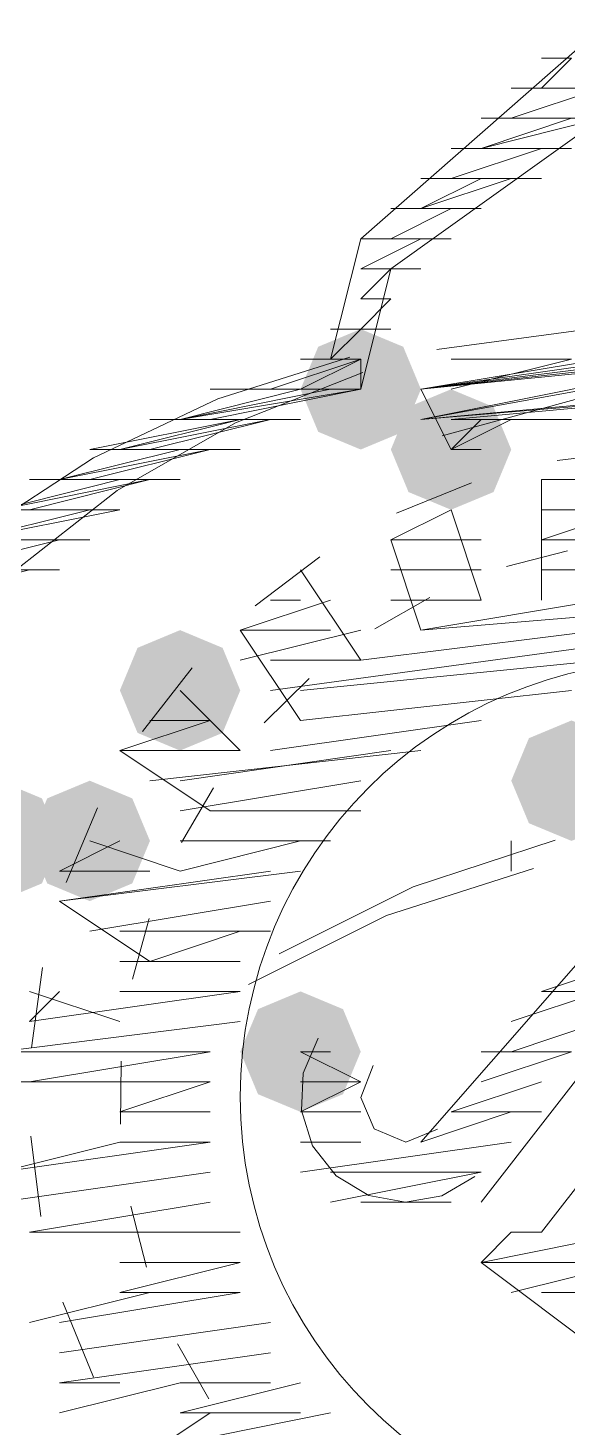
# Model space of a CAD drawing. Header units: millimetres. Extents: x 29 to 95071, y 20 to 67221.
# Drawn here: x 89172.3 to 89261.2, y 12031.9 to 12262.4 of the extents above; entities that cross this region are included whole.
import ezdxf

# ---------------------------------------------------------------- set-up
doc = ezdxf.new("R2010")
doc.units = ezdxf.units.MM

msp = doc.modelspace()

# ---------------------------------------------------------------- hatches: boundary and pattern name
h = msp.add_hatch(color=7)
h.dxf.hatch_style = 2
h.paths.add_polyline_path([(89227.04, 12193.02), (89220.04, 12195.94), (89217.13, 12202.94), (89220.04, 12209.94), (89227.04, 12212.85), (89234.04, 12209.94), (89236.95, 12202.94), (89234.04, 12195.94)])
h = msp.add_hatch(color=7)
h.dxf.hatch_style = 2
h.paths.add_polyline_path([(89241.91, 12183.11), (89234.91, 12186.02), (89232, 12193.02), (89234.91, 12200.03), (89241.91, 12202.94), (89248.91, 12200.03), (89251.82, 12193.02), (89248.91, 12186.02)])
h = msp.add_hatch(color=7)
h.dxf.hatch_style = 2
h.paths.add_polyline_path([(89241.91, 12183.11), (89234.91, 12186.02), (89232, 12193.02), (89234.91, 12200.03), (89241.91, 12202.94), (89248.91, 12200.03), (89251.82, 12193.02), (89248.91, 12186.02)])
h = msp.add_hatch(color=7)
h.dxf.hatch_style = 2
h.paths.add_polyline_path([(89241.91, 12183.11), (89234.91, 12186.02), (89232, 12193.02), (89234.91, 12200.03), (89241.91, 12202.94), (89248.91, 12200.03), (89251.82, 12193.02), (89248.91, 12186.02)])
h = msp.add_hatch(color=7)
h.dxf.hatch_style = 2
h.paths.add_polyline_path([(89241.91, 12183.11), (89234.91, 12186.02), (89232, 12193.02), (89234.91, 12200.03), (89241.91, 12202.94), (89248.91, 12200.03), (89251.82, 12193.02), (89248.91, 12186.02)])
h = msp.add_hatch(color=7)
h.dxf.hatch_style = 2
h.paths.add_polyline_path([(89241.91, 12183.11), (89234.91, 12186.02), (89232, 12193.02), (89234.91, 12200.03), (89241.91, 12202.94), (89248.91, 12200.03), (89251.82, 12193.02), (89248.91, 12186.02)])
h = msp.add_hatch(color=7)
h.dxf.hatch_style = 2
h.paths.add_polyline_path([(89241.91, 12183.11), (89234.91, 12186.02), (89232, 12193.02), (89234.91, 12200.03), (89241.91, 12202.94), (89248.91, 12200.03), (89251.82, 12193.02), (89248.91, 12186.02)])
h = msp.add_hatch(color=7)
h.dxf.hatch_style = 2
h.paths.add_polyline_path([(89241.91, 12183.11), (89234.91, 12186.02), (89232, 12193.02), (89234.91, 12200.03), (89241.91, 12202.94), (89248.91, 12200.03), (89251.82, 12193.02), (89248.91, 12186.02)])
h = msp.add_hatch(color=7)
h.dxf.hatch_style = 2
h.paths.add_polyline_path([(89241.91, 12183.11), (89234.91, 12186.02), (89232, 12193.02), (89234.91, 12200.03), (89241.91, 12202.94), (89248.91, 12200.03), (89251.82, 12193.02), (89248.91, 12186.02)])
h = msp.add_hatch(color=7)
h.dxf.hatch_style = 2
h.paths.add_polyline_path([(89241.91, 12183.11), (89234.91, 12186.02), (89232, 12193.02), (89234.91, 12200.03), (89241.91, 12202.94), (89248.91, 12200.03), (89251.82, 12193.02), (89248.91, 12186.02)])
h = msp.add_hatch(color=7)
h.dxf.hatch_style = 2
h.paths.add_polyline_path([(89241.91, 12183.11), (89234.91, 12186.02), (89232, 12193.02), (89234.91, 12200.03), (89241.91, 12202.94), (89248.91, 12200.03), (89251.82, 12193.02), (89248.91, 12186.02)])
h = msp.add_hatch(color=7)
h.dxf.hatch_style = 2
h.paths.add_polyline_path([(89241.91, 12183.11), (89234.91, 12186.02), (89232, 12193.02), (89234.91, 12200.03), (89241.91, 12202.94), (89248.91, 12200.03), (89251.82, 12193.02), (89248.91, 12186.02)])
h = msp.add_hatch(color=7)
h.dxf.hatch_style = 2
h.paths.add_polyline_path([(89241.91, 12183.11), (89234.91, 12186.02), (89232, 12193.02), (89234.91, 12200.03), (89241.91, 12202.94), (89248.91, 12200.03), (89251.82, 12193.02), (89248.91, 12186.02)])
h = msp.add_hatch(color=7)
h.dxf.hatch_style = 2
h.paths.add_polyline_path([(89241.91, 12183.11), (89234.91, 12186.02), (89232, 12193.02), (89234.91, 12200.03), (89241.91, 12202.94), (89248.91, 12200.03), (89251.82, 12193.02), (89248.91, 12186.02)])
h = msp.add_hatch(color=7)
h.dxf.hatch_style = 2
h.paths.add_polyline_path([(89197.3, 12143.46), (89190.3, 12146.37), (89187.39, 12153.37), (89190.3, 12160.37), (89197.3, 12163.29), (89204.3, 12160.37), (89207.21, 12153.37), (89204.3, 12146.37)])
h = msp.add_hatch(color=7)
h.dxf.hatch_style = 2
h.paths.add_polyline_path([(89261.74, 12128.59), (89254.73, 12131.5), (89251.82, 12138.5), (89254.73, 12145.5), (89261.74, 12148.42), (89268.74, 12145.5), (89271.65, 12138.5), (89268.74, 12131.5)])
h = msp.add_hatch(color=7)
h.dxf.hatch_style = 2
h.paths.add_polyline_path([(89167.56, 12118.68), (89160.56, 12121.59), (89157.65, 12128.59), (89160.56, 12135.59), (89167.56, 12138.5), (89174.56, 12135.59), (89177.47, 12128.59), (89174.56, 12121.59)])
h = msp.add_hatch(color=7)
h.dxf.hatch_style = 2
h.paths.add_polyline_path([(89182.43, 12118.68), (89175.43, 12121.59), (89172.52, 12128.59), (89175.43, 12135.59), (89182.43, 12138.5), (89189.43, 12135.59), (89192.34, 12128.59), (89189.43, 12121.59)])
h = msp.add_hatch(color=7)
h.dxf.hatch_style = 2
h.paths.add_polyline_path([(89217.13, 12083.98), (89210.13, 12086.89), (89207.21, 12093.89), (89210.13, 12100.89), (89217.13, 12103.81), (89224.13, 12100.89), (89227.04, 12093.89), (89224.13, 12086.89)])

# ---------------------------------------------------------------- linework, layer by layer
at = {"color": 7, "lineweight": 0}
for points in [[(89227.04, 12227.72), (89266.69, 12262.42)], [(89261.74, 12257.46), (89256.78, 12257.46), (89261.74, 12257.46), (89256.78, 12257.46), (89261.74, 12257.46), (89256.78, 12257.46), (89261.74, 12257.46), (89256.78, 12257.46), (89261.74, 12257.46), (89256.78, 12257.46), (89261.74, 12257.46), (89256.78, 12257.46), (89261.74, 12257.46), (89256.78, 12252.5), (89261.74, 12257.46), (89256.78, 12252.5), (89261.74, 12257.46), (89256.78, 12252.5), (89261.74, 12257.46), (89256.78, 12252.5), (89261.74, 12257.46), (89256.78, 12252.5), (89261.74, 12252.5), (89256.78, 12252.5), (89261.74, 12252.5), (89256.78, 12252.5), (89261.74, 12252.5), (89256.78, 12252.5), (89261.74, 12252.5)], [(89256.78, 12252.5), (89266.69, 12252.5), (89256.78, 12252.5), (89266.69, 12252.5), (89256.78, 12252.5), (89266.69, 12252.5), (89256.78, 12252.5), (89266.69, 12252.5), (89256.78, 12252.5), (89266.69, 12252.5), (89256.78, 12252.5), (89266.69, 12252.5), (89256.78, 12252.5), (89266.69, 12252.5), (89256.78, 12252.5), (89266.69, 12252.5), (89256.78, 12252.5), (89266.69, 12252.5), (89256.78, 12252.5), (89266.69, 12252.5), (89251.82, 12252.5), (89266.69, 12252.5), (89251.82, 12252.5), (89266.69, 12252.5), (89251.82, 12252.5), (89266.69, 12252.5), (89251.82, 12252.5), (89266.69, 12252.5), (89251.82, 12252.5), (89266.69, 12252.5), (89251.82, 12252.5), (89266.69, 12252.5), (89251.82, 12252.5), (89266.69, 12252.5), (89251.82, 12252.5), (89266.69, 12252.5), (89251.82, 12247.55), (89266.69, 12252.5), (89251.82, 12247.55), (89266.69, 12252.5), (89251.82, 12247.55), (89266.69, 12252.5), (89251.82, 12247.55), (89266.69, 12252.5), (89251.82, 12247.55), (89266.69, 12252.5), (89251.82, 12247.55), (89266.69, 12252.5), (89251.82, 12247.55), (89266.69, 12252.5), (89251.82, 12247.55), (89266.69, 12252.5), (89251.82, 12247.55), (89266.69, 12252.5), (89251.82, 12247.55), (89266.69, 12252.5), (89251.82, 12247.55), (89266.69, 12247.55), (89251.82, 12247.55), (89266.69, 12247.55), (89251.82, 12247.55), (89266.69, 12247.55), (89251.82, 12247.55), (89266.69, 12247.55), (89251.82, 12247.55), (89266.69, 12247.55), (89251.82, 12247.55)], [(89266.69, 12247.55), (89232, 12222.76)], [(89266.69, 12247.55), (89246.87, 12242.59), (89261.74, 12247.55), (89246.87, 12242.59), (89261.74, 12247.55), (89246.87, 12242.59), (89261.74, 12247.55), (89246.87, 12242.59), (89261.74, 12247.55), (89246.87, 12242.59), (89261.74, 12247.55), (89246.87, 12242.59), (89261.74, 12247.55), (89246.87, 12242.59), (89261.74, 12247.55), (89246.87, 12242.59), (89261.74, 12247.55), (89246.87, 12242.59), (89261.74, 12247.55), (89246.87, 12242.59), (89261.74, 12247.55), (89246.87, 12242.59), (89261.74, 12242.59), (89246.87, 12242.59), (89261.74, 12242.59), (89246.87, 12242.59), (89261.74, 12242.59), (89246.87, 12242.59), (89261.74, 12242.59), (89241.91, 12242.59), (89261.74, 12242.59), (89241.91, 12242.59), (89261.74, 12242.59), (89241.91, 12242.59), (89261.74, 12242.59), (89241.91, 12242.59), (89261.74, 12242.59), (89241.91, 12242.59), (89261.74, 12242.59), (89241.91, 12242.59), (89256.78, 12242.59), (89241.91, 12242.59), (89256.78, 12242.59), (89241.91, 12242.59), (89256.78, 12242.59), (89241.91, 12242.59), (89256.78, 12242.59), (89241.91, 12242.59), (89256.78, 12242.59), (89241.91, 12242.59), (89256.78, 12242.59), (89241.91, 12242.59)], [(89236.95, 12237.63), (89251.82, 12237.63), (89236.95, 12237.63), (89251.82, 12237.63), (89236.95, 12237.63), (89251.82, 12237.63), (89236.95, 12237.63), (89251.82, 12237.63), (89236.95, 12237.63), (89251.82, 12237.63), (89236.95, 12237.63), (89251.82, 12237.63), (89236.95, 12237.63), (89251.82, 12237.63), (89236.95, 12237.63), (89251.82, 12237.63), (89236.95, 12237.63), (89251.82, 12237.63), (89236.95, 12237.63), (89251.82, 12237.63), (89236.95, 12237.63), (89251.82, 12237.63), (89236.95, 12237.63), (89251.82, 12237.63), (89236.95, 12237.63), (89251.82, 12237.63), (89236.95, 12237.63), (89256.78, 12237.63), (89241.91, 12237.63), (89256.78, 12237.63), (89241.91, 12237.63), (89256.78, 12237.63), (89241.91, 12237.63), (89256.78, 12242.59), (89241.91, 12237.63), (89256.78, 12242.59), (89241.91, 12237.63), (89256.78, 12242.59), (89241.91, 12237.63), (89256.78, 12242.59), (89241.91, 12237.63), (89256.78, 12242.59), (89241.91, 12237.63), (89256.78, 12242.59), (89241.91, 12237.63), (89256.78, 12242.59), (89241.91, 12237.63), (89256.78, 12242.59), (89241.91, 12237.63), (89256.78, 12242.59), (89241.91, 12237.63), (89256.78, 12242.59)], [(89236.95, 12232.68), (89246.87, 12232.68), (89236.95, 12232.68), (89246.87, 12232.68), (89236.95, 12232.68), (89251.82, 12237.63), (89236.95, 12232.68), (89251.82, 12237.63), (89236.95, 12232.68), (89251.82, 12237.63), (89236.95, 12232.68), (89251.82, 12237.63), (89236.95, 12232.68), (89251.82, 12237.63), (89236.95, 12232.68), (89251.82, 12237.63), (89236.95, 12232.68), (89246.87, 12237.63), (89236.95, 12232.68), (89246.87, 12237.63), (89236.95, 12232.68), (89246.87, 12237.63)], [(89232, 12232.68), (89246.87, 12232.68), (89232, 12232.68), (89246.87, 12232.68), (89232, 12232.68), (89246.87, 12232.68), (89232, 12232.68), (89246.87, 12232.68), (89232, 12232.68), (89246.87, 12232.68), (89232, 12232.68), (89246.87, 12232.68), (89232, 12232.68), (89246.87, 12232.68), (89232, 12232.68), (89246.87, 12232.68), (89232, 12232.68), (89246.87, 12232.68), (89232, 12232.68), (89246.87, 12232.68), (89232, 12232.68), (89246.87, 12232.68), (89232, 12232.68), (89246.87, 12232.68), (89232, 12232.68), (89246.87, 12232.68), (89232, 12232.68), (89246.87, 12232.68), (89232, 12232.68), (89246.87, 12232.68)], [(89222.08, 12207.89), (89227.04, 12227.72)], [(89227.04, 12222.76), (89232, 12222.76), (89227.04, 12222.76), (89232, 12222.76), (89227.04, 12222.76), (89232, 12222.76), (89227.04, 12222.76), (89232, 12222.76), (89227.04, 12222.76), (89232, 12222.76), (89227.04, 12222.76), (89232, 12222.76), (89227.04, 12222.76), (89232, 12222.76), (89227.04, 12222.76), (89232, 12222.76), (89227.04, 12222.76), (89232, 12222.76), (89227.04, 12222.76), (89232, 12222.76), (89227.04, 12222.76), (89232, 12222.76), (89227.04, 12222.76), (89232, 12222.76), (89227.04, 12222.76), (89232, 12222.76), (89227.04, 12222.76), (89232, 12222.76), (89227.04, 12222.76), (89232, 12222.76), (89227.04, 12222.76), (89232, 12222.76), (89227.04, 12222.76), (89232, 12222.76), (89227.04, 12222.76), (89232, 12222.76), (89227.04, 12222.76), (89236.95, 12222.76), (89227.04, 12222.76), (89236.95, 12222.76), (89227.04, 12222.76), (89236.95, 12222.76), (89227.04, 12222.76), (89236.95, 12222.76), (89227.04, 12222.76), (89236.95, 12222.76), (89227.04, 12222.76), (89236.95, 12227.72), (89227.04, 12222.76), (89236.95, 12227.72), (89227.04, 12222.76), (89236.95, 12227.72), (89227.04, 12222.76), (89236.95, 12227.72), (89227.04, 12222.76), (89236.95, 12227.72), (89227.04, 12222.76), (89236.95, 12227.72), (89227.04, 12227.72), (89236.95, 12227.72), (89227.04, 12227.72), (89236.95, 12227.72), (89227.04, 12227.72), (89236.95, 12227.72), (89227.04, 12227.72), (89236.95, 12227.72), (89227.04, 12227.72), (89236.95, 12227.72), (89227.04, 12227.72), (89236.95, 12227.72), (89227.04, 12227.72), (89236.95, 12227.72), (89227.04, 12227.72), (89236.95, 12227.72), (89227.04, 12227.72), (89241.91, 12227.72), (89227.04, 12227.72), (89241.91, 12227.72), (89227.04, 12227.72), (89241.91, 12227.72), (89227.04, 12227.72), (89241.91, 12227.72), (89227.04, 12227.72), (89241.91, 12227.72), (89227.04, 12227.72), (89241.91, 12227.72), (89227.04, 12227.72), (89241.91, 12227.72), (89227.04, 12227.72), (89241.91, 12227.72), (89227.04, 12227.72), (89241.91, 12227.72), (89227.04, 12227.72), (89241.91, 12227.72)], [(89232, 12222.76), (89227.04, 12202.94)], [(89227.04, 12212.85), (89232, 12217.81), (89227.04, 12212.85), (89232, 12217.81), (89227.04, 12212.85), (89232, 12217.81), (89227.04, 12212.85), (89232, 12217.81), (89227.04, 12212.85), (89232, 12212.85), (89227.04, 12212.85), (89232, 12212.85), (89222.08, 12212.85), (89232, 12212.85), (89222.08, 12212.85), (89232, 12212.85), (89222.08, 12212.85), (89232, 12212.85), (89222.08, 12212.85), (89232, 12212.85), (89222.08, 12212.85), (89232, 12212.85), (89222.08, 12212.85), (89232, 12212.85), (89222.08, 12212.85), (89232, 12212.85), (89222.08, 12212.85), (89232, 12212.85), (89222.08, 12212.85), (89232, 12212.85), (89222.08, 12212.85), (89232, 12212.85), (89222.08, 12212.85), (89227.04, 12212.85), (89222.08, 12212.85), (89227.04, 12212.85), (89222.08, 12212.85), (89227.04, 12212.85), (89222.08, 12212.85), (89227.04, 12212.85), (89222.08, 12212.85), (89227.04, 12212.85), (89222.08, 12212.85), (89227.04, 12212.85), (89222.08, 12212.85), (89227.04, 12212.85), (89222.08, 12212.85), (89227.04, 12212.85), (89222.08, 12212.85), (89227.04, 12212.85), (89222.08, 12212.85), (89227.04, 12212.85), (89222.08, 12212.85), (89227.04, 12212.85), (89222.08, 12212.85), (89227.04, 12212.85), (89222.08, 12212.85)], [(89222.08, 12207.89), (89227.04, 12212.85), (89222.08, 12207.89), (89227.04, 12212.85), (89222.08, 12207.89), (89227.04, 12212.85), (89222.08, 12207.89), (89227.04, 12212.85), (89222.08, 12207.89), (89227.04, 12207.89), (89222.08, 12207.89), (89227.04, 12207.89), (89222.08, 12207.89), (89227.04, 12207.89), (89222.08, 12207.89), (89227.04, 12207.89), (89222.08, 12207.89), (89227.04, 12207.89), (89222.08, 12207.89), (89227.04, 12207.89), (89222.08, 12207.89), (89227.04, 12207.89), (89222.08, 12207.89), (89227.04, 12207.89), (89222.08, 12207.89), (89227.04, 12207.89), (89222.08, 12207.89), (89227.04, 12207.89), (89222.08, 12207.89), (89227.04, 12207.89), (89222.08, 12207.89), (89227.04, 12207.89), (89222.08, 12207.89), (89227.04, 12207.89), (89222.08, 12207.89), (89227.04, 12207.89), (89222.08, 12207.89), (89227.04, 12207.89), (89222.08, 12207.89), (89227.04, 12207.89), (89222.08, 12207.89), (89227.04, 12207.89), (89222.08, 12207.89), (89227.04, 12207.89), (89222.08, 12207.89), (89227.04, 12207.89), (89227.04, 12202.94), (89227.04, 12207.89)], [(89333.73, 12195.89), (89311.45, 12205.86), (89287.91, 12211.51), (89263.74, 12212.74), (89239.56, 12209.47)], [(89225.27, 12208.22), (89203.54, 12201.37), (89183.04, 12191.65), (89164.05, 12179.24), (89146.86, 12164.27)], [(89212.17, 12202.94), (89227.04, 12202.94), (89212.17, 12202.94), (89227.04, 12202.94), (89212.17, 12202.94), (89227.04, 12207.89), (89212.17, 12202.94), (89227.04, 12207.89), (89212.17, 12202.94), (89227.04, 12207.89), (89212.17, 12202.94), (89227.04, 12207.89)], [(89217.13, 12207.89), (89227.04, 12207.89), (89217.13, 12207.89), (89227.04, 12207.89), (89217.13, 12202.94), (89227.04, 12207.89), (89217.13, 12202.94), (89227.04, 12207.89), (89217.13, 12202.94)], [(89271.65, 12207.89), (89236.95, 12202.94), (89271.65, 12207.89), (89236.95, 12202.94), (89271.65, 12207.89), (89236.95, 12202.94), (89271.65, 12207.89), (89236.95, 12202.94), (89271.65, 12207.89), (89236.95, 12202.94), (89266.69, 12207.89), (89236.95, 12202.94), (89266.69, 12207.89), (89236.95, 12202.94), (89266.69, 12207.89), (89236.95, 12202.94), (89266.69, 12207.89)], [(89276.61, 12207.89), (89281.56, 12207.89), (89236.95, 12202.94), (89281.56, 12207.89), (89236.95, 12202.94), (89281.56, 12207.89), (89236.95, 12202.94), (89281.56, 12207.89), (89236.95, 12202.94), (89286.52, 12207.89), (89236.95, 12202.94), (89286.52, 12207.89), (89236.95, 12202.94), (89286.52, 12207.89), (89236.95, 12202.94), (89286.52, 12207.89), (89236.95, 12202.94), (89286.52, 12207.89), (89236.95, 12202.94), (89286.52, 12207.89), (89236.95, 12197.98), (89286.52, 12207.89), (89236.95, 12197.98), (89286.52, 12207.89)], [(89296.43, 12202.94), (89241.91, 12197.98), (89296.43, 12202.94), (89241.91, 12197.98), (89296.43, 12202.94), (89241.91, 12197.98), (89296.43, 12202.94), (89241.91, 12197.98), (89296.43, 12202.94), (89236.95, 12197.98), (89296.43, 12202.94), (89236.95, 12197.98), (89296.43, 12202.94), (89236.95, 12197.98), (89296.43, 12202.94), (89236.95, 12197.98), (89296.43, 12202.94), (89236.95, 12197.98), (89296.43, 12202.94), (89236.95, 12197.98), (89296.43, 12202.94), (89236.95, 12197.98), (89291.48, 12202.94), (89236.95, 12197.98), (89291.48, 12207.89), (89236.95, 12197.98), (89291.48, 12207.89), (89236.95, 12197.98), (89291.48, 12207.89), (89236.95, 12197.98), (89291.48, 12207.89), (89236.95, 12197.98), (89291.48, 12207.89), (89236.95, 12197.98), (89291.48, 12207.89), (89236.95, 12197.98), (89291.48, 12207.89), (89236.95, 12197.98), (89291.48, 12207.89), (89236.95, 12197.98), (89291.48, 12207.89)], [(89241.91, 12202.94), (89261.74, 12207.89), (89241.91, 12202.94), (89261.74, 12207.89)], [(89227.37, 12205.69), (89206.42, 12197.41), (89186.97, 12186.26), (89169.32, 12172.44), (89153.75, 12156.15)], [(89222.08, 12202.94), (89197.3, 12197.98), (89222.08, 12202.94), (89197.3, 12197.98), (89222.08, 12202.94), (89197.3, 12197.98), (89222.08, 12202.94), (89197.3, 12197.98), (89222.08, 12202.94), (89197.3, 12197.98), (89222.08, 12202.94), (89197.3, 12197.98), (89222.08, 12202.94), (89197.3, 12197.98), (89227.04, 12202.94), (89197.3, 12197.98), (89227.04, 12202.94)], [(89197.3, 12197.98), (89217.13, 12202.94)], [(89207.21, 12202.94), (89227.04, 12202.94), (89207.21, 12202.94), (89227.04, 12202.94), (89207.21, 12202.94), (89227.04, 12202.94), (89207.21, 12202.94), (89227.04, 12202.94), (89207.21, 12202.94), (89227.04, 12202.94), (89207.21, 12202.94), (89227.04, 12202.94), (89207.21, 12202.94), (89227.04, 12202.94), (89202.26, 12202.94), (89227.04, 12202.94), (89202.26, 12202.94), (89227.04, 12202.94), (89202.26, 12202.94), (89227.04, 12202.94), (89202.26, 12202.94), (89227.04, 12202.94), (89202.26, 12197.98), (89227.04, 12202.94), (89202.26, 12197.98), (89227.04, 12202.94), (89202.26, 12197.98), (89227.04, 12202.94), (89202.26, 12197.98)], [(89236.95, 12202.94), (89241.91, 12193.02)], [(89336.14, 12185.41), (89313.72, 12196.85), (89289.54, 12202.4), (89264.73, 12201.92), (89240.44, 12195.3)], [(89261.74, 12197.98), (89241.91, 12197.98), (89296.43, 12202.94), (89301.39, 12202.94), (89296.43, 12202.94), (89241.91, 12197.98), (89296.43, 12202.94), (89301.39, 12202.94), (89296.43, 12202.94)], [(89207.21, 12197.98), (89182.43, 12193.02), (89207.21, 12193.02), (89182.43, 12193.02), (89207.21, 12193.02), (89182.43, 12193.02), (89207.21, 12193.02), (89182.43, 12193.02), (89207.21, 12193.02), (89182.43, 12193.02), (89207.21, 12193.02)], [(89187.39, 12193.02), (89207.21, 12197.98), (89187.39, 12193.02), (89207.21, 12197.98), (89187.39, 12193.02), (89207.21, 12197.98), (89187.39, 12193.02), (89207.21, 12197.98), (89187.39, 12193.02), (89207.21, 12197.98), (89187.39, 12193.02), (89212.17, 12197.98), (89187.39, 12193.02), (89212.17, 12197.98), (89187.39, 12193.02), (89212.17, 12197.98), (89187.39, 12193.02), (89212.17, 12197.98), (89187.39, 12193.02), (89212.17, 12197.98), (89187.39, 12193.02), (89212.17, 12197.98)], [(89192.34, 12197.98), (89217.13, 12197.98), (89192.34, 12197.98), (89217.13, 12197.98), (89192.34, 12197.98), (89217.13, 12197.98), (89192.34, 12197.98), (89217.13, 12197.98), (89192.34, 12197.98), (89217.13, 12197.98), (89192.34, 12197.98), (89217.13, 12197.98), (89192.34, 12197.98), (89217.13, 12197.98), (89192.34, 12197.98), (89212.17, 12197.98), (89192.34, 12197.98), (89212.17, 12197.98), (89192.34, 12193.02), (89212.17, 12197.98), (89192.34, 12193.02)], [(89241.91, 12197.98), (89261.74, 12197.98)], [(89241.91, 12197.98), (89261.74, 12197.98)], [(89241.91, 12197.98), (89256.78, 12197.98)], [(89241.91, 12197.98), (89256.78, 12197.98)], [(89241.91, 12197.98), (89256.78, 12197.98)], [(89241.91, 12197.98), (89256.78, 12197.98)], [(89241.91, 12197.98), (89256.78, 12197.98)], [(89241.91, 12197.98), (89251.82, 12197.98)], [(89241.91, 12197.98), (89251.82, 12197.98)], [(89241.91, 12197.98), (89251.82, 12197.98)], [(89241.91, 12197.98), (89251.82, 12197.98)], [(89241.91, 12193.02), (89251.82, 12197.98)], [(89241.91, 12193.02), (89251.82, 12197.98)], [(89241.91, 12193.02), (89251.82, 12197.98)], [(89241.91, 12193.02), (89251.82, 12197.98)], [(89241.91, 12193.02), (89251.82, 12197.98)], [(89241.91, 12193.02), (89246.87, 12197.98)], [(89241.91, 12193.02), (89246.87, 12197.98)], [(89241.91, 12193.02), (89246.87, 12197.98)], [(89241.91, 12193.02), (89246.87, 12197.98)], [(89241.91, 12193.02), (89246.87, 12197.98)], [(89241.91, 12193.02), (89246.87, 12197.98)], [(89177.47, 12188.07), (89197.3, 12193.02), (89177.47, 12188.07), (89197.3, 12193.02), (89177.47, 12188.07), (89197.3, 12193.02), (89177.47, 12188.07), (89197.3, 12193.02), (89177.47, 12188.07), (89197.3, 12193.02), (89177.47, 12188.07), (89197.3, 12193.02), (89177.47, 12188.07), (89197.3, 12188.07), (89177.47, 12188.07), (89197.3, 12188.07), (89177.47, 12188.07), (89197.3, 12188.07), (89177.47, 12188.07), (89197.3, 12188.07), (89172.52, 12188.07), (89197.3, 12188.07), (89172.52, 12188.07), (89197.3, 12188.07), (89172.52, 12188.07), (89197.3, 12188.07)], [(89182.43, 12193.02), (89202.26, 12193.02), (89182.43, 12193.02), (89202.26, 12193.02), (89182.43, 12193.02), (89202.26, 12193.02), (89182.43, 12193.02), (89202.26, 12193.02), (89182.43, 12193.02), (89202.26, 12193.02), (89182.43, 12193.02), (89202.26, 12193.02), (89182.43, 12188.07), (89202.26, 12193.02), (89182.43, 12188.07), (89202.26, 12193.02), (89177.47, 12188.07), (89202.26, 12193.02), (89177.47, 12188.07), (89202.26, 12193.02), (89177.47, 12188.07), (89202.26, 12193.02), (89177.47, 12188.07), (89202.26, 12193.02)], [(89241.91, 12193.02), (89246.87, 12193.02)], [(89241.91, 12193.02), (89246.87, 12193.02)], [(89241.91, 12193.02), (89246.87, 12193.02)], [(89241.91, 12193.02), (89246.87, 12193.02)], [(89241.91, 12193.02), (89246.87, 12193.02)], [(89241.91, 12193.02), (89246.87, 12193.02)], [(89272.6, 12192.83), (89259.39, 12191.19)], [(89172.52, 12188.07), (89192.34, 12188.07), (89172.52, 12188.07), (89192.34, 12188.07), (89172.52, 12188.07), (89192.34, 12188.07), (89172.52, 12188.07), (89192.34, 12188.07), (89172.52, 12188.07), (89192.34, 12188.07), (89172.52, 12183.11), (89192.34, 12188.07), (89172.52, 12183.11), (89192.34, 12188.07), (89172.52, 12183.11), (89192.34, 12188.07), (89172.52, 12183.11), (89192.34, 12188.07), (89172.52, 12183.11), (89192.34, 12188.07), (89172.52, 12183.11), (89192.34, 12188.07), (89172.52, 12183.11), (89192.34, 12188.07), (89167.56, 12183.11), (89192.34, 12188.07), (89167.56, 12183.11), (89192.34, 12188.07), (89167.56, 12183.11), (89187.39, 12188.07), (89167.56, 12183.11), (89187.39, 12188.07), (89167.56, 12183.11), (89187.39, 12188.07)], [(89256.78, 12188.07), (89271.65, 12188.07)], [(89256.78, 12168.24), (89256.78, 12188.07)], [(89245.3, 12187.53), (89232.95, 12182.52)], [(89162.6, 12178.15), (89187.39, 12183.11), (89162.6, 12178.15), (89182.43, 12183.11), (89162.6, 12178.15), (89182.43, 12183.11), (89162.6, 12178.15), (89182.43, 12183.11), (89162.6, 12178.15), (89182.43, 12183.11), (89162.6, 12178.15), (89182.43, 12183.11), (89162.6, 12178.15), (89182.43, 12183.11), (89162.6, 12178.15), (89182.43, 12183.11), (89162.6, 12178.15), (89182.43, 12183.11), (89162.6, 12178.15), (89182.43, 12183.11), (89162.6, 12178.15), (89182.43, 12183.11), (89162.6, 12178.15), (89182.43, 12183.11), (89162.6, 12178.15), (89182.43, 12178.15), (89162.6, 12178.15), (89182.43, 12178.15), (89162.6, 12178.15), (89182.43, 12178.15), (89162.6, 12178.15), (89182.43, 12178.15), (89162.6, 12178.15), (89182.43, 12178.15), (89162.6, 12178.15), (89182.43, 12178.15), (89157.65, 12178.15), (89182.43, 12178.15)], [(89167.56, 12183.11), (89187.39, 12183.11), (89167.56, 12183.11), (89187.39, 12183.11), (89167.56, 12183.11), (89187.39, 12183.11), (89167.56, 12183.11), (89187.39, 12183.11), (89167.56, 12183.11), (89187.39, 12183.11), (89167.56, 12183.11), (89187.39, 12183.11), (89167.56, 12183.11), (89187.39, 12183.11), (89167.56, 12183.11), (89187.39, 12183.11), (89167.56, 12183.11), (89187.39, 12183.11), (89167.56, 12183.11), (89187.39, 12183.11), (89167.56, 12183.11), (89187.39, 12183.11), (89167.56, 12183.11), (89187.39, 12183.11), (89162.6, 12183.11)], [(89232, 12178.15), (89241.91, 12183.11)], [(89246.87, 12168.24), (89241.91, 12183.11)], [(89256.78, 12183.11), (89271.65, 12183.11)], [(89256.78, 12178.15), (89271.65, 12183.11)], [(89232, 12178.15), (89246.87, 12178.15)], [(89236.95, 12163.29), (89232, 12178.15)], [(89261.09, 12176.37), (89251.02, 12173.76)], [(89256.78, 12178.15), (89271.65, 12178.15)], [(89220.29, 12175.34), (89209.66, 12167.3)], [(89152.69, 12168.24), (89172.52, 12173.2), (89152.69, 12168.24), (89172.52, 12173.2), (89152.69, 12168.24), (89172.52, 12173.2), (89152.69, 12168.24), (89172.52, 12173.2), (89152.69, 12168.24), (89172.52, 12173.2), (89152.69, 12168.24), (89172.52, 12173.2), (89152.69, 12168.24), (89172.52, 12173.2), (89152.69, 12168.24), (89172.52, 12173.2), (89152.69, 12168.24), (89172.52, 12173.2), (89152.69, 12168.24)], [(89227.04, 12158.33), (89217.13, 12173.2)], [(89232, 12173.2), (89246.87, 12173.2)], [(89232, 12173.2), (89246.87, 12173.2)], [(89236.95, 12163.29), (89296.43, 12173.2)], [(89256.78, 12173.2), (89271.65, 12173.2)], [(89256.78, 12173.2), (89271.65, 12173.2)], [(89207.21, 12163.29), (89222.08, 12168.24)], [(89212.17, 12168.24), (89217.13, 12168.24)], [(89212.17, 12158.33), (89227.04, 12158.33), (89306.34, 12168.24), (89321.21, 12168.24)], [(89212.17, 12153.37), (89321.21, 12168.24)], [(89238.43, 12168.65), (89229.38, 12163.52)], [(89232, 12168.24), (89246.87, 12168.24)], [(89236.95, 12163.29), (89296.43, 12168.24)], [(89207.21, 12163.29), (89222.08, 12163.29)], [(89207.21, 12158.33), (89227.04, 12163.29)], [(89217.13, 12148.42), (89207.21, 12163.29)], [(89217.13, 12153.37), (89316.26, 12163.29)], [(89199.29, 12157.09), (89191.1, 12146.59)], [(89207.21, 12143.46), (89197.3, 12153.37)], [(89218.54, 12155.33), (89211.13, 12148.02)], [(89217.13, 12148.42), (89261.74, 12153.37)], [(89187.39, 12143.46), (89202.26, 12148.42)], [(89192.34, 12148.42), (89202.26, 12148.42)], [(89212.17, 12143.46), (89246.87, 12148.42)], [(89187.39, 12143.46), (89207.21, 12143.46)], [(89202.26, 12133.55), (89187.39, 12143.46)], [(89192.34, 12138.5), (89236.95, 12143.46)], [(89197.3, 12138.5), (89232, 12143.46)], [(89197.3, 12133.55), (89227.04, 12138.5)], [(89202.78, 12137.31), (89197.51, 12128.34)], [(89183.73, 12134.03), (89178.54, 12121.76)], [(89202.26, 12133.55), (89227.04, 12133.55)], [(89177.47, 12123.63), (89187.39, 12128.59)], [(89197.3, 12123.63), (89182.43, 12128.59)], [(89197.3, 12128.59), (89222.08, 12128.59)], [(89197.3, 12123.63), (89217.13, 12128.59)], [(89259.04, 12128.69), (89235.65, 12121.02), (89213.64, 12109.98)], [(89251.82, 12128.59), (89251.82, 12123.63)], [(89177.47, 12123.63), (89192.34, 12123.63)], [(89177.47, 12118.68), (89217.13, 12123.63)], [(89177.47, 12118.68), (89212.17, 12123.63)], [(89255.46, 12124.07), (89231.28, 12116.31), (89208.56, 12104.95)], [(89192.34, 12108.76), (89177.47, 12118.68)], [(89182.43, 12113.72), (89212.17, 12118.68)], [(89271.65, 12118.68), (89236.95, 12079.02)], [(89192.22, 12115.83), (89189.45, 12105.8)], [(89187.39, 12113.72), (89212.17, 12113.72)], [(89192.34, 12108.76), (89207.21, 12113.72)], [(89281.56, 12113.72), (89246.87, 12069.11)], [(89174.66, 12107.73), (89172.82, 12094.53)], [(89187.39, 12108.76), (89207.21, 12108.76)], [(89256.78, 12103.81), (89271.65, 12108.76)], [(89291.48, 12108.76), (89256.78, 12064.15)], [(89172.52, 12098.85), (89177.47, 12103.81)], [(89172.52, 12098.85), (89207.21, 12103.81)], [(89187.39, 12098.85), (89172.52, 12103.81)], [(89187.39, 12103.81), (89207.21, 12103.81)], [(89251.82, 12098.85), (89266.69, 12103.81)], [(89256.78, 12103.81), (89271.65, 12103.81)], [(89167.56, 12093.89), (89207.21, 12098.85)], [(89251.82, 12093.89), (89266.69, 12098.85)], [(89220.06, 12096.11), (89217.56, 12090.33), (89217.27, 12084.23), (89219.11, 12078.41), (89222.99, 12073.46), (89228.39, 12070.21), (89234.39, 12069.11), (89240.41, 12070.16), (89245.83, 12073.35)], [(89167.56, 12093.89), (89202.26, 12093.89)], [(89172.52, 12088.94), (89202.26, 12093.89)], [(89217.13, 12093.89), (89222.08, 12093.89)], [(89217.13, 12093.89), (89227.04, 12088.94)], [(89246.87, 12093.89), (89261.74, 12093.89)], [(89246.87, 12088.94), (89261.74, 12093.89)], [(89187.58, 12092.34), (89187.5, 12081.94)], [(89229.1, 12091.59), (89227.04, 12086.35), (89229.25, 12081.17), (89234.45, 12079.02), (89239.67, 12081.14)], [(89187.39, 12088.94), (89167.56, 12088.94)], [(89182.43, 12088.94), (89202.26, 12088.94)], [(89187.39, 12083.98), (89202.26, 12088.94)], [(89217.13, 12088.94), (89227.04, 12088.94)], [(89217.13, 12083.98), (89227.04, 12088.94)], [(89241.91, 12083.98), (89256.78, 12088.94)], [(89187.39, 12083.98), (89202.26, 12083.98)], [(89217.13, 12083.98), (89227.04, 12083.98)], [(89236.95, 12079.02), (89251.82, 12083.98)], [(89241.91, 12083.98), (89256.78, 12083.98)], [(89172.72, 12079.97), (89174.35, 12066.76)], [(89167.56, 12074.07), (89202.26, 12079.02)], [(89187.39, 12079.02), (89167.56, 12074.07)], [(89187.39, 12079.02), (89202.26, 12079.02)], [(89217.13, 12079.02), (89227.04, 12079.02)], [(89217.13, 12079.02), (89227.04, 12079.02)], [(89217.13, 12074.07), (89251.82, 12079.02)], [(89167.56, 12069.11), (89202.26, 12074.07)], [(89167.56, 12069.11), (89202.26, 12074.07)], [(89222.08, 12074.07), (89246.87, 12074.07)], [(89222.08, 12069.11), (89246.87, 12074.07)], [(89172.52, 12064.15), (89202.26, 12069.11)], [(89172.52, 12064.15), (89202.26, 12069.11)], [(89189.17, 12068.47), (89191.79, 12058.4)], [(89227.04, 12069.11), (89241.91, 12069.11)], [(89187.39, 12064.15), (89172.52, 12064.15)], [(89187.39, 12064.15), (89207.21, 12064.15)], [(89246.87, 12059.2), (89271.65, 12064.15)], [(89266.69, 12044.33), (89246.87, 12059.2), (89251.82, 12064.15), (89256.78, 12064.15)], [(89251.82, 12064.15), (89256.78, 12064.15)], [(89187.39, 12059.2), (89207.21, 12059.2)], [(89187.39, 12054.24), (89207.21, 12059.2)], [(89246.87, 12059.2), (89271.65, 12059.2)], [(89251.82, 12054.24), (89271.65, 12059.2)], [(89192.34, 12054.24), (89172.52, 12049.28)], [(89177.47, 12049.28), (89207.21, 12054.24)], [(89187.39, 12054.24), (89207.21, 12054.24)], [(89256.78, 12054.24), (89276.61, 12054.24)], [(89178.02, 12052.67), (89183.02, 12040.32)], [(89177.47, 12044.33), (89212.17, 12049.28)], [(89177.47, 12044.33), (89212.17, 12049.28)], [(89196.89, 12045.81), (89202.03, 12036.76)], [(89177.47, 12039.37), (89212.17, 12044.33)], [(89177.47, 12039.37), (89187.39, 12039.37)], [(89197.3, 12039.37), (89177.47, 12034.42)], [(89197.3, 12039.37), (89212.17, 12039.37)], [(89197.3, 12034.42), (89217.13, 12039.37)], [(89202.26, 12034.42), (89187.39, 12024.5)], [(89197.3, 12034.42), (89217.13, 12034.42)], [(89197.3, 12029.46), (89222.08, 12034.42)]]:
    msp.add_lwpolyline(points, dxfattribs=at)
for points in [[(89246.87, 12247.55), (89266.69, 12247.55), (89246.87, 12247.55), (89266.69, 12247.55), (89246.87, 12247.55), (89266.69, 12247.55), (89246.87, 12247.55), (89266.69, 12247.55), (89246.87, 12247.55), (89266.69, 12247.55), (89246.87, 12247.55), (89266.69, 12247.55), (89246.87, 12247.55), (89266.69, 12247.55), (89246.87, 12247.55), (89266.69, 12247.55), (89246.87, 12247.55), (89266.69, 12247.55), (89246.87, 12247.55), (89266.69, 12247.55)], [(89232, 12227.72), (89241.91, 12232.68), (89232, 12227.72), (89241.91, 12232.68), (89232, 12227.72), (89241.91, 12232.68), (89232, 12227.72), (89241.91, 12232.68), (89232, 12227.72), (89241.91, 12232.68), (89232, 12227.72), (89241.91, 12232.68), (89232, 12227.72), (89241.91, 12232.68), (89232, 12227.72), (89241.91, 12232.68), (89232, 12227.72), (89241.91, 12227.72)], [(89227.04, 12217.81), (89232, 12222.76), (89227.04, 12217.81), (89232, 12222.76), (89227.04, 12217.81), (89232, 12222.76), (89227.04, 12217.81), (89232, 12222.76), (89227.04, 12217.81), (89232, 12217.81), (89227.04, 12217.81), (89232, 12217.81), (89227.04, 12217.81), (89232, 12217.81), (89227.04, 12217.81), (89232, 12217.81), (89227.04, 12217.81), (89232, 12217.81), (89227.04, 12217.81), (89232, 12217.81), (89227.04, 12217.81), (89232, 12217.81), (89227.04, 12217.81), (89232, 12217.81), (89227.04, 12217.81), (89232, 12217.81), (89227.04, 12217.81), (89232, 12217.81), (89227.04, 12217.81), (89232, 12217.81), (89227.04, 12217.81), (89232, 12217.81), (89227.04, 12217.81), (89232, 12217.81), (89227.04, 12217.81), (89232, 12217.81), (89227.04, 12217.81), (89232, 12217.81), (89227.04, 12217.81), (89232, 12217.81), (89227.04, 12217.81), (89232, 12217.81), (89227.04, 12217.81), (89232, 12217.81), (89227.04, 12217.81), (89232, 12217.81), (89227.04, 12217.81), (89232, 12217.81), (89227.04, 12217.81), (89232, 12217.81), (89227.04, 12217.81), (89232, 12217.81), (89227.04, 12217.81), (89232, 12217.81), (89227.04, 12217.81), (89232, 12217.81)], [(89222.08, 12207.89), (89227.04, 12207.89)], [(89236.95, 12202.94), (89276.61, 12207.89), (89236.95, 12202.94), (89276.61, 12207.89), (89236.95, 12202.94), (89276.61, 12207.89), (89236.95, 12202.94), (89276.61, 12207.89), (89236.95, 12202.94), (89276.61, 12207.89), (89236.95, 12202.94), (89276.61, 12207.89), (89236.95, 12202.94), (89276.61, 12207.89), (89281.56, 12207.89), (89276.61, 12207.89), (89236.95, 12202.94), (89276.61, 12207.89), (89281.56, 12207.89), (89276.61, 12207.89), (89236.95, 12202.94), (89276.61, 12207.89), (89281.56, 12207.89), (89276.61, 12207.89)], [(89241.91, 12207.89), (89261.74, 12207.89)], [(89246.87, 12207.89), (89256.78, 12207.89)], [(89157.65, 12178.15), (89177.47, 12178.15), (89157.65, 12178.15), (89177.47, 12178.15), (89157.65, 12178.15), (89177.47, 12178.15), (89157.65, 12178.15), (89177.47, 12178.15), (89157.65, 12178.15), (89177.47, 12178.15), (89157.65, 12178.15), (89177.47, 12178.15)], [(89157.65, 12173.2), (89177.47, 12178.15), (89157.65, 12173.2), (89177.47, 12178.15), (89157.65, 12173.2), (89177.47, 12178.15), (89157.65, 12173.2), (89177.47, 12178.15), (89157.65, 12173.2), (89177.47, 12178.15), (89157.65, 12173.2), (89177.47, 12178.15), (89157.65, 12173.2), (89177.47, 12178.15), (89157.65, 12173.2), (89177.47, 12178.15), (89157.65, 12173.2), (89177.47, 12178.15), (89157.65, 12173.2), (89177.47, 12178.15), (89157.65, 12173.2), (89177.47, 12178.15), (89157.65, 12173.2), (89177.47, 12178.15), (89157.65, 12173.2), (89177.47, 12173.2)], [(89152.69, 12173.2), (89172.52, 12173.2), (89152.69, 12173.2), (89172.52, 12173.2), (89152.69, 12173.2), (89172.52, 12173.2), (89152.69, 12173.2), (89172.52, 12173.2), (89152.69, 12173.2), (89172.52, 12173.2), (89152.69, 12173.2), (89172.52, 12173.2), (89152.69, 12173.2), (89172.52, 12173.2), (89152.69, 12173.2), (89172.52, 12173.2), (89152.69, 12173.2), (89172.52, 12173.2), (89152.69, 12173.2), (89172.52, 12173.2), (89152.69, 12173.2), (89172.52, 12173.2), (89152.69, 12173.2), (89172.52, 12173.2)]]:
    msp.add_lwpolyline(points, close=True, dxfattribs=at)
msp.add_circle((89279.08, 12086.46), 71.87, dxfattribs=at)

doc.saveas('drawing.dxf')
